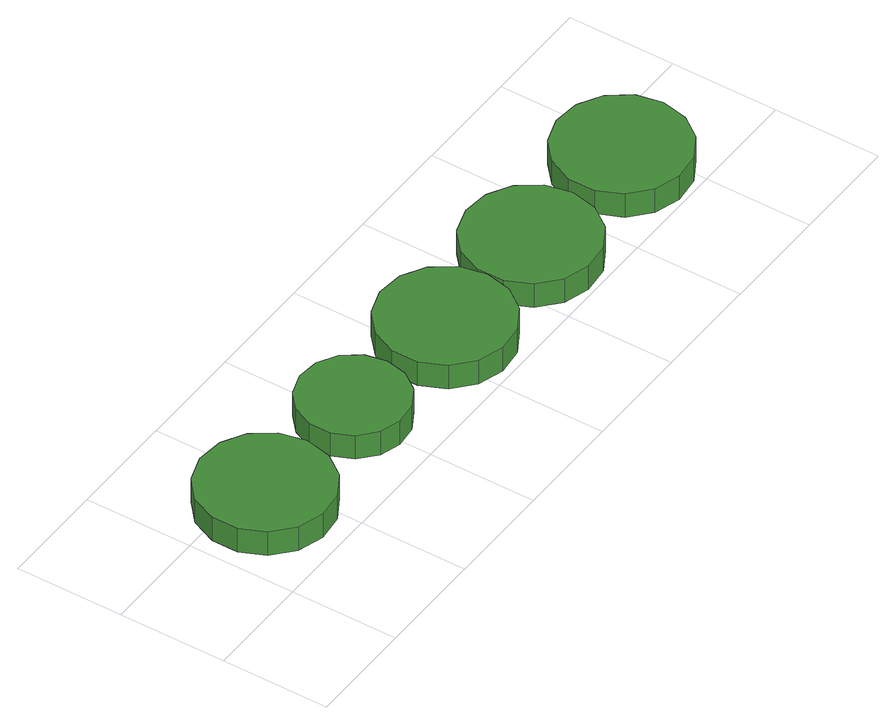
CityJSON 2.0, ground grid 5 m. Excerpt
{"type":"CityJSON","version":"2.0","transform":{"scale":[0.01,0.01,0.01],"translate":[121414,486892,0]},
"CityObjects":{
"tree1":{"type":"SolitaryVegetationObject","attributes":{"function":"something"},"geometry":[{"type":"MultiSurface","lod":"1","boundaries":[[[0,1,2,3,4,5,6,7,8,9,10,11,12,13,14]],[[15,16,17,18,19,20,21,22,23,24,25,26,27,28,29]],[[0,29,28,1]],[[1,28,27,2]],[[2,27,26,3]],[[3,26,25,4]],[[4,25,24,5]],[[5,24,23,6]],[[6,23,22,7]],[[7,22,21,8]],[[8,21,20,9]],[[9,20,19,10]],[[10,19,18,11]],[[11,18,17,12]],[[12,17,16,13]],[[13,16,15,14]],[[14,15,29,0]]]}]},
"tree2":{"type":"SolitaryVegetationObject","attributes":{"function":"something"},"geometry":[{"type":"MultiSurface","lod":"1","boundaries":[[[30,31,32,33,34,35,36,37,38,39,40,41,42,43,44]],[[45,46,47,48,49,50,51,52,53,54,55,56,57,58,59]],[[30,59,58,31]],[[31,58,57,32]],[[32,57,56,33]],[[33,56,55,34]],[[34,55,54,35]],[[35,54,53,36]],[[36,53,52,37]],[[37,52,51,38]],[[38,51,50,39]],[[39,50,49,40]],[[40,49,48,41]],[[41,48,47,42]],[[42,47,46,43]],[[43,46,45,44]],[[44,45,59,30]]]}]},
"tree3":{"type":"SolitaryVegetationObject","attributes":{"function":"something"},"geometry":[{"type":"MultiSurface","lod":"1","boundaries":[[[60,61,62,63,64,65,66,67,68,69,70,71,72,73,74]],[[75,76,77,78,79,80,81,82,83,84,85,86,87,88,89]],[[60,89,88,61]],[[61,88,87,62]],[[62,87,86,63]],[[63,86,85,64]],[[64,85,84,65]],[[65,84,83,66]],[[66,83,82,67]],[[67,82,81,68]],[[68,81,80,69]],[[69,80,79,70]],[[70,79,78,71]],[[71,78,77,72]],[[72,77,76,73]],[[73,76,75,74]],[[74,75,89,60]]]}]},
"tree4":{"type":"SolitaryVegetationObject","attributes":{"function":"something"},"geometry":[{"type":"MultiSurface","lod":"1","boundaries":[[[90,91,92,93,94,95,96,97,98,99,100,101,102,103,104]],[[105,106,107,108,109,110,111,112,113,114,115,116,117,118,119]],[[90,119,118,91]],[[91,118,117,92]],[[92,117,116,93]],[[93,116,115,94]],[[94,115,114,95]],[[95,114,113,96]],[[96,113,112,97]],[[97,112,111,98]],[[98,111,110,99]],[[99,110,109,100]],[[100,109,108,101]],[[101,108,107,102]],[[102,107,106,103]],[[103,106,105,104]],[[104,105,119,90]]]}]},
"tree5":{"type":"SolitaryVegetationObject","attributes":{"function":"something"},"geometry":[{"type":"MultiSurface","lod":"1","boundaries":[[[120,121,122,123,124,125,126,127,128,129,130,131,132,133,134]],[[135,136,137,138,139,140,141,142,143,144,145,146,147,148,149]],[[120,149,148,121]],[[121,148,147,122]],[[122,147,146,123]],[[123,146,145,124]],[[124,145,144,125]],[[125,144,143,126]],[[126,143,142,127]],[[127,142,141,128]],[[128,141,140,129]],[[129,140,139,130]],[[130,139,138,131]],[[131,138,137,132]],[[132,137,136,133]],[[133,136,135,134]],[[134,135,149,120]]]}]}
},
"vertices":[
[646,363,168],[619,486,168],[546,588,168],[437,650,168],[312,663,168],[193,625,168],[99,541,168],[48,426,168],[48,300,168],[99,186,168],[193,102,168],[312,63,168],[437,76,168],[546,139,168],[619,240,168],[619,240,41],[546,139,41],[437,76,41],[312,63,41],[193,102,41],[99,186,41],[48,300,41],[48,426,41],[99,541,41],[193,625,41],[312,663,41],[437,650,41],[546,588,41],[619,486,41],[646,363,41],
[1237,370,154],[1216,470,154],[1156,553,154],[1067,604,154],[965,615,154],[867,583,154],[791,515,154],[750,421,154],[750,319,154],[791,225,154],[867,156,154],[965,125,154],[1067,136,154],[1156,187,154],[1216,270,154],[1216,270,27],[1156,187,27],[1067,136,27],[965,125,27],[867,156,27],[791,225,27],[750,319,27],[750,421,27],[791,515,27],[867,583,27],[965,615,27],[1067,604,27],[1156,553,27],[1216,470,27],[1237,370,27],
[1905,332,146],[1879,455,146],[1805,557,146],[1697,620,146],[1572,633,146],[1452,594,146],[1359,510,146],[1308,395,146],[1308,270,146],[1359,155,146],[1452,71,146],[1572,32,146],[1697,45,146],[1805,108,146],[1879,209,146],[1879,209,19],[1805,108,19],[1697,45,19],[1572,32,19],[1452,71,19],[1359,155,19],[1308,270,19],[1308,395,19],[1359,510,19],[1452,594,19],[1572,633,19],[1697,620,19],[1805,557,19],[1879,455,19],[1905,332,19],
[2505,317,148],[2478,440,148],[2405,542,148],[2296,604,148],[2171,617,148],[2052,579,148],[1958,495,148],[1907,380,148],[1907,254,148],[1958,140,148],[2052,56,148],[2171,17,148],[2296,30,148],[2405,93,148],[2478,194,148],[2478,194,21],[2405,93,21],[2296,30,21],[2171,17,21],[2052,56,21],[1958,140,21],[1907,254,21],[1907,380,21],[1958,495,21],[2052,579,21],[2171,617,21],[2296,604,21],[2405,542,21],[2478,440,21],[2505,317,21],
[3172,324,135],[3146,447,135],[3072,548,135],[2963,611,135],[2839,624,135],[2719,585,135],[2626,501,135],[2575,386,135],[2575,261,135],[2626,146,135],[2719,62,135],[2839,23,135],[2963,36,135],[3072,99,135],[3146,201,135],[3146,201,8],[3072,99,8],[2963,36,8],[2839,23,8],[2719,62,8],[2626,146,8],[2575,261,8],[2575,386,8],[2626,501,8],[2719,585,8],[2839,624,8],[2963,611,8],[3072,548,8],[3146,447,8],[3172,324,8]
]}
